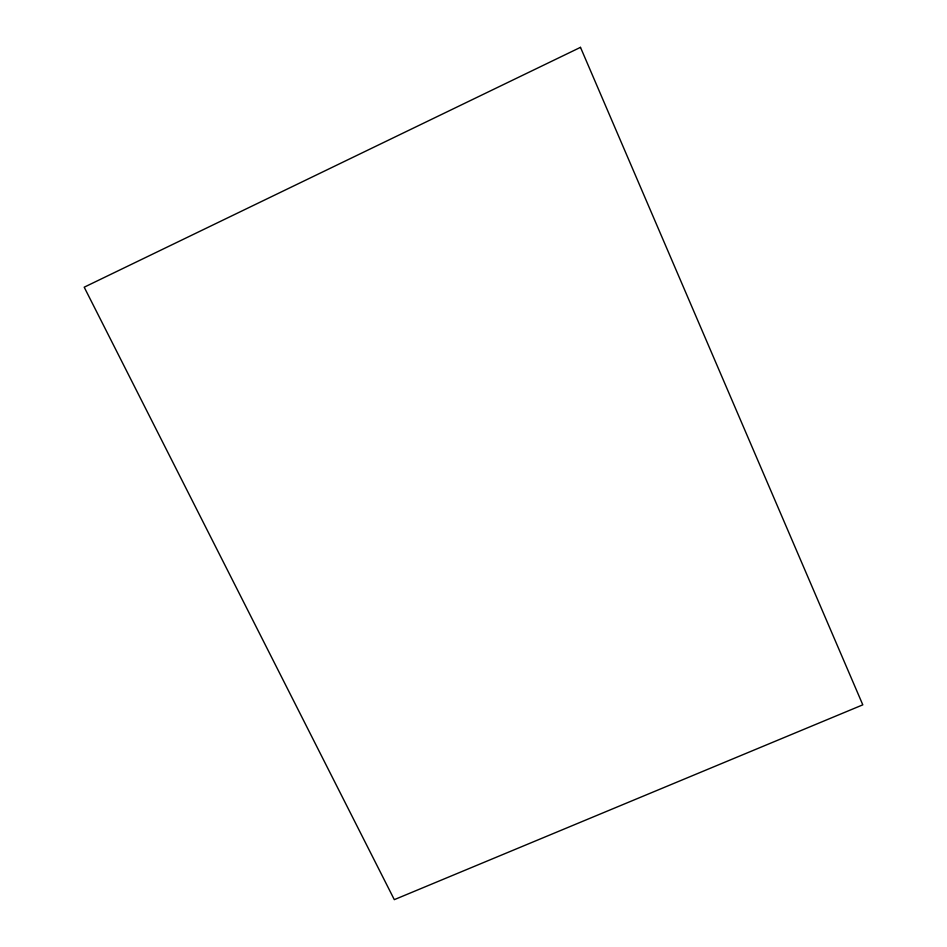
<?xml version="1.0" encoding="UTF-8"?>
<svg xmlns="http://www.w3.org/2000/svg" width="947" height="947" viewBox="0 0 947 947"><rect width="100%" height="100%" fill="white"/><g stroke="black" fill="none" stroke-linecap="round" stroke-linejoin="round"><path stroke-width="1.42" d="M580.487 47.35L84.2 287.19L394.307 899.65L862.8 704.84L580.487 47.35"/></g></svg>
